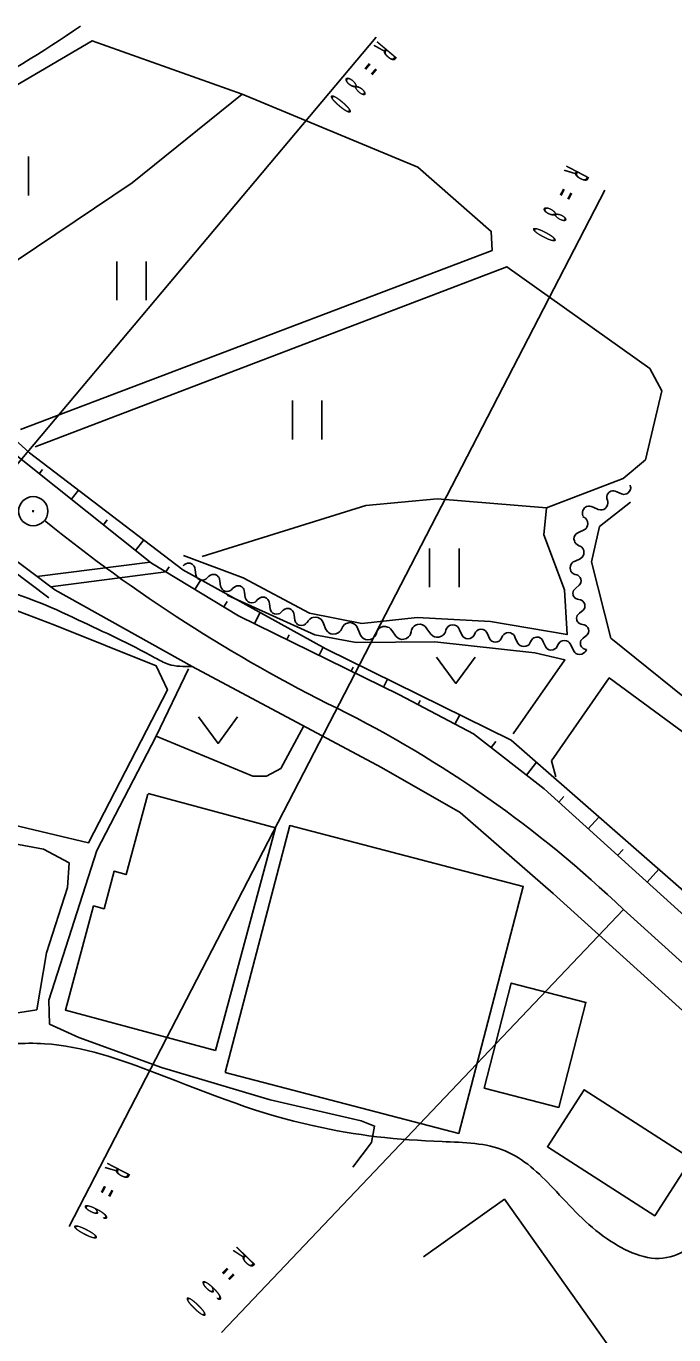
# Model space of a CAD drawing. Units: millimetres, scale not verified. Extents: x 40000 to 680000, y 20000 to 380000.
# Drawn here: x 261876 to 295176, y 250505 to 317822 of the extents above; entities that cross this region are included whole.
import ezdxf

# ---------------------------------------------------------------- set-up
doc = ezdxf.new("R2010")
doc.units = ezdxf.units.MM
doc.header["$LTSCALE"] = 1000
doc.layers.add('M-BGD', color=7, linetype='Continuous', lineweight=25)
doc.styles.add('ＭＳ ゴシック', font='')
doc.styles.get('ＭＳ ゴシック').set_extended_font_data('MS Gothic')

msp = doc.modelspace()

# ---------------------------------------------------------------- linework, layer by layer
at = {"layer": 'M-BGD'}
for p, q in [((279878, 317254), (260578, 294287)), ((261991, 309118), (261991, 311118)), ((264092, 256085), (291634, 309391)), ((266530, 305720), (266530, 303720)), ((268050, 303720), (268050, 305720)), ((275563, 298559), (275563, 296559)), ((277083, 296559), (277083, 298559)), ((262546, 294792), (262720, 295011)), ((264195, 293481), (264569, 293951)), ((265843, 292169), (266043, 292420)), ((267492, 290857), (267918, 291393)), ((282614, 290958), (282614, 288958)), ((284134, 288958), (284134, 290958)), ((262431, 289506), (268252, 290252)), ((263120, 288989), (269062, 289751)), ((269062, 289751), (269220, 290013)), ((270554, 288850), (270853, 289345)), ((272046, 287949), (272213, 288225)), ((273620, 287091), (273901, 287661)), ((275278, 286275), (275398, 286521)), ((276935, 285460), (277138, 285872)), ((278592, 284644), (278691, 284846)), ((280250, 283829), (280447, 284231)), ((282027, 282921), (282138, 283132)), ((283923, 281919), (284173, 282394)), ((285780, 280710), (286031, 281032)), ((287596, 279292), (288114, 279954)), ((274697, 276586), (268145, 278355)), ((289262, 277898), (289527, 278191)), ((290775, 276528), (291329, 277140)), ((271602, 265125), (274697, 276586)), ((292289, 275158), (292577, 275477)), ((293802, 273788), (294402, 274450)), ((292587, 272383), (271925, 250632)), ((308191, 258273), (292587, 272383))]:
    msp.add_line(p, q, dxfattribs=at)
for points in [[(261592, 297072), (285832, 306289), (285787, 307264), (282021, 310562), (272981, 314329), (265270, 317076), (257578, 312556), (252836, 310650), (249557, 308390), (247696, 306263), (247696, 305599)], [(254419, 302795), (260449, 305155), (267317, 309771), (272981, 314329)], [(248127, 305321), (254419, 302795), (262041, 295882), (269929, 289855), (277287, 285789), (286814, 281092), (301838, 267941), (309016, 262048), (310570, 261427)], [(269967, 290602), (273025, 289450), (276437, 287633), (279140, 287101), (281976, 287411), (285743, 287190), (289687, 286525), (289554, 288829), (288490, 291665), (288623, 293039), (292567, 294546), (293720, 295521), (294561, 299066), (293941, 300218), (286585, 305447), (262345, 296185)], [(309126, 260823), (305153, 263514), (288505, 278583), (284871, 281419), (281078, 283421), (272792, 287498), (268316, 290201), (260074, 296760), (253843, 302263), (251450, 303504), (247595, 304922)], [(195754, 268305), (197960, 269581), (201013, 272288), (206899, 277645), (209842, 279878), (216535, 284599), (220384, 287148), (223805, 289159), (229290, 292394), (237017, 296945), (240527, 298450), (244735, 299536), (247866, 299573), (250390, 298756), (253836, 296674), (256725, 294497), (260417, 291017), (263347, 288819)], [(196005, 267872), (198254, 269173), (201348, 271916), (207219, 277260), (210137, 279475), (216818, 284186), (220648, 286724), (224059, 288728), (229544, 291963), (237244, 296498), (240689, 297975), (244801, 299037), (247790, 299072), (250181, 298298), (253556, 296259), (256402, 294114), (260094, 290634), (263047, 288419)], [(291759, 293447), (291736, 293532), (291737, 293633), (291753, 293711), (291785, 293765), (291840, 293834), (291934, 293896), (292019, 293918), (292081, 293926), (292159, 293909), (292252, 293870), (292492, 293759), (292608, 293735), (292670, 293742), (292756, 293765), (292826, 293811), (292904, 293895), (292944, 293988), (292960, 294066), (292953, 294128), (292930, 294214)], [(288623, 293039), (283015, 293512), (279337, 293157), (270917, 290543)], [(290504, 292625), (290480, 292717), (290481, 292825), (290498, 292908), (290532, 292966), (290591, 293041), (290691, 293106), (290783, 293131), (290849, 293138), (290932, 293121), (291032, 293079), (291289, 292960), (291413, 292934), (291480, 292942), (291572, 292966), (291647, 293015), (291731, 293106), (291773, 293205), (291791, 293288), (291783, 293355), (291759, 293447)], [(321557, 268176), (317338, 268134), (313788, 269179), (308316, 273146), (291944, 286345), (290941, 290271), (291359, 292085), (292946, 293338)], [(290302, 291099), (290217, 291141), (290135, 291212), (290084, 291279), (290062, 291343), (290044, 291436), (290060, 291555), (290101, 291640), (290139, 291696), (290206, 291747), (290303, 291795), (290561, 291912), (290662, 291990), (290699, 292045), (290741, 292130), (290753, 292220), (290739, 292342), (290691, 292440), (290639, 292507), (290584, 292545), (290499, 292586)], [(290105, 289612), (290020, 289654), (289938, 289725), (289887, 289792), (289865, 289856), (289847, 289949), (289863, 290068), (289904, 290153), (289942, 290209), (290009, 290260), (290106, 290308), (290364, 290425), (290465, 290502), (290503, 290558), (290544, 290643), (290556, 290733), (290542, 290855), (290494, 290953), (290443, 291020), (290387, 291057), (290302, 291099)], [(269942, 290055), (270003, 290120), (270089, 290173), (270163, 290200), (270225, 290203), (270313, 290193), (270415, 290146), (270480, 290086), (270519, 290037), (270547, 289963), (270563, 289863), (270597, 289601), (270638, 289490), (270677, 289441), (270742, 289381), (270818, 289346), (270932, 289324), (271031, 289340), (271106, 289368), (271154, 289407), (271215, 289472)], [(271215, 289472), (271275, 289537), (271361, 289590), (271435, 289617), (271498, 289619), (271586, 289610), (271688, 289563), (271753, 289503), (271792, 289454), (271819, 289380), (271835, 289280), (271869, 289018), (271911, 288907), (271950, 288858), (272015, 288797), (272091, 288762), (272204, 288741), (272304, 288757), (272378, 288785), (272427, 288824), (272488, 288889)], [(290297, 288328), (290216, 288342), (290131, 288382), (290072, 288426), (290039, 288474), (290001, 288547), (289986, 288650), (290000, 288731), (290018, 288786), (290062, 288845), (290131, 288908), (290318, 289067), (290383, 289156), (290401, 289211), (290416, 289292), (290404, 289369), (290363, 289468), (290300, 289538), (290241, 289582), (290186, 289600), (290105, 289614)], [(298086, 255237), (302524, 259559), (302833, 260293), (301212, 262129), (288978, 273205), (284192, 277373), (280140, 279689), (270409, 284883), (263347, 288819)], [(272488, 288889), (272548, 288953), (272634, 289006), (272708, 289034), (272771, 289036), (272859, 289026), (272961, 288980), (273025, 288919), (273065, 288870), (273092, 288796), (273108, 288697), (273142, 288435), (273183, 288323), (273223, 288274), (273287, 288214), (273364, 288179), (273477, 288158), (273577, 288174), (273651, 288201), (273700, 288241), (273760, 288305)], [(252384, 287696), (256395, 288398), (260833, 287974), (263342, 287009), (268560, 284925), (269139, 283690), (265087, 275817), (260533, 276897), (253316, 277438), (245785, 277476), (245129, 277785), (243315, 282185), (243315, 283420), (244589, 284539), (249876, 286739)], [(286914, 281414), (289573, 285225), (288022, 285579), (282882, 286156), (278849, 286111), (276722, 286510), (272202, 288548)], [(273760, 288305), (273821, 288370), (273907, 288423), (273981, 288450), (274043, 288453), (274131, 288443), (274233, 288396), (274298, 288336), (274337, 288287), (274365, 288213), (274381, 288113), (274415, 287851), (274456, 287740), (274495, 287691), (274560, 287631), (274636, 287596), (274750, 287574), (274849, 287590), (274924, 287618), (274972, 287657), (275033, 287722)], [(290489, 287042), (290408, 287057), (290323, 287097), (290264, 287140), (290231, 287188), (290193, 287261), (290178, 287364), (290192, 287445), (290210, 287500), (290254, 287559), (290323, 287622), (290510, 287782), (290576, 287870), (290594, 287926), (290608, 288007), (290596, 288084), (290555, 288183), (290492, 288252), (290433, 288296), (290378, 288314), (290297, 288328)], [(275033, 287722), (275093, 287787), (275179, 287840), (275254, 287867), (275316, 287869), (275404, 287860), (275506, 287813), (275571, 287753), (275610, 287704), (275637, 287630), (275653, 287530), (275687, 287268), (275729, 287157), (275768, 287108), (275833, 287047), (275909, 287012), (276022, 286991), (276122, 287007), (276196, 287035), (276245, 287074), (276306, 287139)], [(276323, 287130), (276376, 287231), (276465, 287326), (276547, 287386), (276624, 287410), (276736, 287428), (276879, 287405), (276979, 287352), (277045, 287305), (277104, 287222), (277158, 287104), (277289, 286791), (277379, 286667), (277444, 286620), (277545, 286567), (277651, 286550), (277799, 286562), (277918, 286616), (278000, 286676), (278047, 286741), (278100, 286842)], [(278100, 286842), (278153, 286943), (278241, 287038), (278324, 287097), (278401, 287121), (278513, 287139), (278655, 287116), (278756, 287063), (278821, 287016), (278881, 286934), (278935, 286816), (279066, 286502), (279155, 286378), (279221, 286331), (279322, 286279), (279428, 286261), (279576, 286274), (279694, 286327), (279777, 286387), (279824, 286452), (279877, 286553)], [(279868, 286554), (279898, 286664), (279963, 286777), (280030, 286853), (280100, 286893), (280206, 286936), (280349, 286945), (280459, 286915), (280533, 286884), (280610, 286817), (280688, 286713), (280886, 286437), (281000, 286336), (281074, 286304), (281184, 286275), (281292, 286282), (281434, 286326), (281537, 286405), (281604, 286481), (281636, 286555), (281665, 286665)], [(281665, 286665), (281694, 286775), (281760, 286887), (281827, 286964), (281897, 287004), (282002, 287047), (282146, 287056), (282256, 287026), (282330, 286995), (282406, 286927), (282485, 286824), (282682, 286548), (282797, 286447), (282871, 286415), (282981, 286386), (283089, 286392), (283230, 286437), (283333, 286516), (283401, 286592), (283432, 286666), (283462, 286776)], [(283458, 286776), (283500, 286861), (283572, 286942), (283640, 286993), (283704, 287014), (283797, 287031), (283916, 287014), (284001, 286972), (284056, 286934), (284107, 286866), (284154, 286769), (284269, 286510), (284345, 286408), (284400, 286370), (284485, 286328), (284575, 286315), (284698, 286328), (284795, 286375), (284863, 286426), (284901, 286481), (284943, 286566)], [(284943, 286566), (284983, 286646), (285050, 286721), (285113, 286769), (285172, 286788), (285260, 286804), (285370, 286789), (285450, 286749), (285501, 286714), (285549, 286651), (285593, 286560), (285700, 286318), (285771, 286223), (285823, 286188), (285902, 286148), (285985, 286137), (286100, 286149), (286191, 286192), (286254, 286240), (286290, 286291), (286329, 286371)], [(290681, 285757), (290600, 285771), (290515, 285811), (290456, 285855), (290423, 285902), (290386, 285975), (290370, 286078), (290384, 286159), (290402, 286215), (290446, 286274), (290516, 286337), (290702, 286496), (290768, 286585), (290786, 286640), (290800, 286721), (290788, 286798), (290747, 286897), (290684, 286966), (290625, 287010), (290570, 287028), (290489, 287042)], [(286329, 286371), (286372, 286456), (286444, 286536), (286512, 286587), (286575, 286609), (286668, 286626), (286787, 286609), (286872, 286567), (286927, 286529), (286978, 286461), (287025, 286363), (287140, 286105), (287217, 286003), (287272, 285965), (287357, 285923), (287446, 285910), (287569, 285923), (287667, 285970), (287734, 286021), (287772, 286076), (287815, 286161)], [(287815, 286161), (287854, 286240), (287921, 286316), (287985, 286363), (288044, 286383), (288131, 286399), (288242, 286384), (288321, 286344), (288373, 286309), (288420, 286245), (288464, 286154), (288572, 285913), (288643, 285818), (288694, 285783), (288774, 285743), (288857, 285731), (288972, 285743), (289063, 285787), (289126, 285835), (289162, 285886), (289201, 285966)], [(289201, 285966), (289243, 286050), (289315, 286131), (289383, 286182), (289447, 286204), (289540, 286221), (289659, 286204), (289744, 286162), (289799, 286124), (289850, 286056), (289897, 285958), (290012, 285700), (290088, 285598), (290144, 285560), (290229, 285518), (290318, 285505), (290441, 285518), (290538, 285565), (290606, 285616), (290644, 285671), (290686, 285756)], [(276160, 281834), (274963, 279634), (274230, 279248), (273535, 279248), (268557, 281293), (270216, 284767)], [(282970, 285372), (283970, 284012), (284970, 285372)], [(306479, 264250), (312368, 268093), (312410, 269011), (308818, 271810), (291860, 284298), (288895, 280038), (289104, 279203)], [(270742, 282287), (271742, 280927), (272742, 282287)], [(268557, 281293), (265508, 275427), (263038, 267728), (263076, 266493), (264582, 265799), (268827, 264255), (274423, 262595), (279093, 261515), (279788, 261245), (279633, 260395), (278668, 259122)], [(271602, 265125), (263891, 267207), (265338, 272567), (265879, 272421), (266399, 274347), (267017, 274180), (268136, 278322)], [(259680, 266802), (262420, 267227), (262922, 270160), (264003, 273517), (264080, 274791), (262768, 275486), (259912, 276026), (256979, 276219)], [(295037, 245395), (286469, 257475), (282307, 254523)]]:
    msp.add_lwpolyline(points, dxfattribs=at)
for points in [[(272111, 264004), (275430, 276701), (287436, 273563), (284117, 260866)], [(285426, 263194), (286815, 268597), (290659, 267608), (289269, 262205)], [(296079, 259559), (290560, 263110), (288677, 260183), (294196, 256632)]]:
    msp.add_lwpolyline(points, close=True, dxfattribs=at)
for radius in [750, 30]:
    msp.add_circle((262239, 292871), radius, dxfattribs=at)
for centre, radius, start, end in [((313288, 354467), 80000, 230.34911, 230.34952), ((313288, 354467), 80000, 230.87141, 243.71634), ((251099, 229038), 60000, 46.25437, 63.50862)]:
    msp.add_arc(centre, radius, start, end, dxfattribs=at)
for points, knots in [([(247639, 304906), (247288, 305354), (246936, 305803), (246881, 306225), (246763, 307132), (248019, 307917), (249020, 308702), (250474, 309840), (251391, 310978), (252623, 311798), (254286, 312905), (256521, 313435), (258535, 314275), (260761, 315205), (262716, 316513), (264671, 317822)], [0, 0, 0, 0, 1, 1, 1, 2, 2, 2, 3, 3, 3, 4, 4, 4, 5, 5, 5, 5]), ([(252393, 288172), (253672, 288580), (254965, 288933), (256297, 289087), (257514, 289221), (258757, 289197), (259952, 288968), (261561, 288656), (263083, 287984), (264566, 287272), (265893, 286652), (267197, 286052), (268484, 285337), (268711, 285211), (268937, 285081), (269177, 285002), (269563, 284875), (269986, 284879), (270409, 284883)], [0, 0, 0, 0, 1, 1, 1, 2, 2, 2, 3, 3, 3, 4, 4, 4, 5, 5, 5, 6, 6, 6, 6]), ([(259628, 265351), (260694, 265447), (261759, 265544), (262810, 265480), (264781, 265361), (266700, 264677), (268588, 263955), (271280, 262925), (273908, 261819), (276672, 261260), (278800, 260747), (280986, 260544), (283261, 260449), (284386, 260401), (285532, 260385), (286508, 259962), (287445, 259575), (288238, 258833), (288975, 258046), (289870, 257117), (290671, 256168), (291751, 255449), (292661, 254797), (293788, 254288), (294802, 254475), (295793, 254658), (296676, 255505), (297692, 255677), (297997, 255728), (298315, 255719), (298633, 255709)], [0, 0, 0, 0, 1, 1, 1, 2, 2, 2, 3, 3, 3, 4, 4, 4, 5, 5, 5, 6, 6, 6, 7, 7, 7, 8, 8, 8, 9, 9, 9, 10, 10, 10, 10])]:
    msp.add_open_spline(points, degree=3, knots=knots, dxfattribs=at)

# ---------------------------------------------------------------- texts
at = {"layer": 'M-BGD', "char_height": 1320, "attachment_point": 7, "style": 'ＭＳ ゴシック'}
for s, insert, rotation in [('\\T2.92;\\W0.45;R=80', (279957, 317109), 229.9), ('\\T2.92;\\W0.45;R=80', (289672, 310721), 242.3), ('\\T2.92;\\W0.45;R=60', (266063, 259424), 242.6), ('\\T2.92;\\W0.45;R=60', (272735, 255107), 226)]:
    msp.add_mtext(s, dxfattribs=dict(at, insert=insert, rotation=rotation))

doc.saveas('drawing.dxf')
